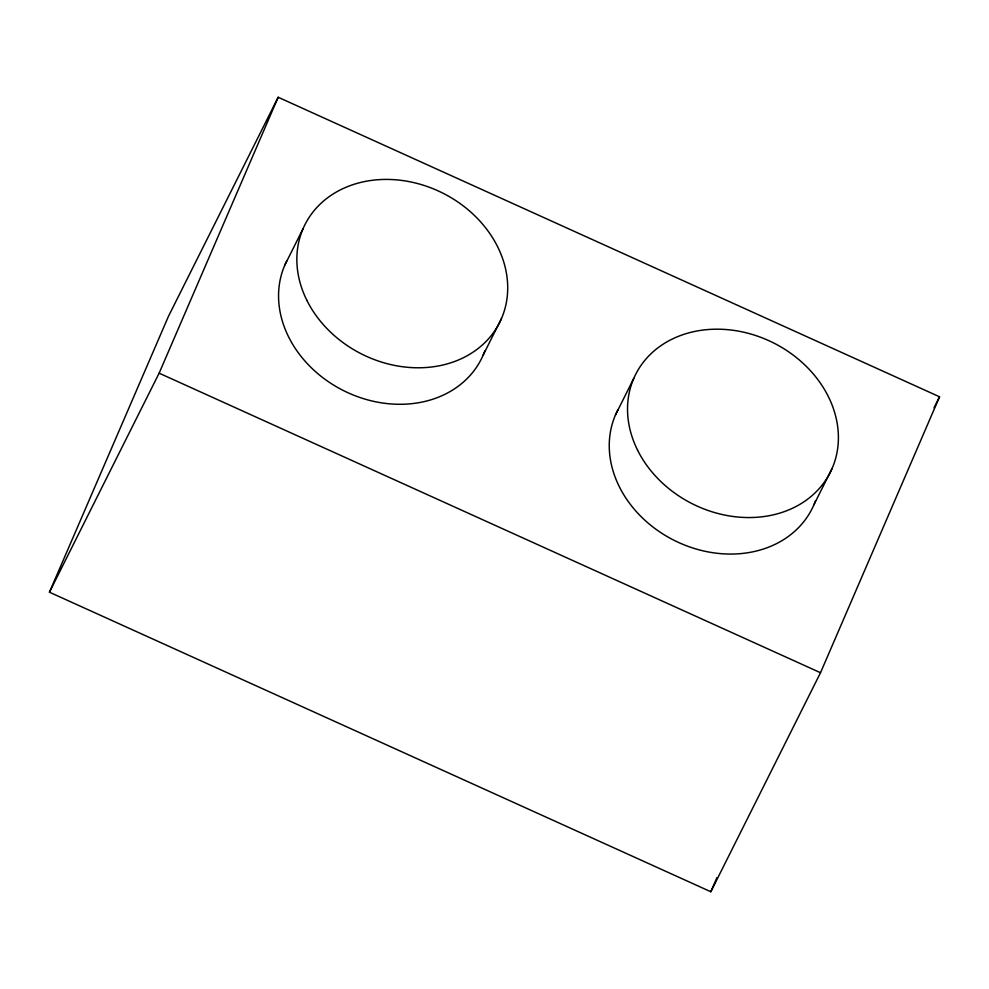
<?xml version="1.0" encoding="UTF-8"?>
<svg xmlns="http://www.w3.org/2000/svg" width="989" height="989" viewBox="0 0 989 989"><rect width="100%" height="100%" fill="white"/><g stroke="black" fill="none" stroke-linecap="round" stroke-linejoin="round"><path stroke-width="1.48" d="M49.45 592.201L168.489 316.27L278.169 97.256L939.55 396.799L820.511 672.73L710.831 891.744L49.45 592.201L159.13 373.174L278.169 97.256M710.831 891.744L716.938 877.602M284.783 265.176L303.067 228.669M483.201 355.039L501.485 318.532M615.479 414.947L633.751 378.441M813.885 504.81L832.169 468.304M934.036 407.814L939.55 396.799M159.13 373.174L820.511 672.73M815.517 500.718A108.951 90.11 26.6 0 1 678.157 542.281A108.951 90.11 26.6 0 1 618.014 409.644M484.82 350.947A108.951 90.11 26.6 0 1 348.276 392.88A108.951 90.11 26.6 0 1 286.649 261.183M306.874 300.359A108.951 90.11 26.6 0 0 488.863 338.423A108.951 90.11 26.6 0 0 411.09 182.013A108.951 90.11 26.6 0 0 306.874 300.359M637.559 450.131A108.951 90.11 26.6 0 0 819.547 488.195A108.951 90.11 26.6 0 0 741.787 331.785A108.951 90.11 26.6 0 0 637.559 450.131"/></g></svg>
